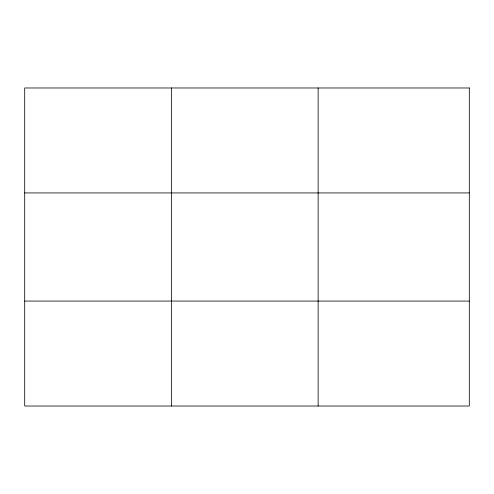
<?xml version="1.0" encoding="UTF-8"?>
<svg xmlns="http://www.w3.org/2000/svg" width="494" height="494" viewBox="0 0 494 494"><rect width="100%" height="100%" fill="white"/><g stroke="black" fill="none" stroke-linecap="round" stroke-linejoin="round"><path stroke-width="0.74" d="M171.418 406.019L171.418 87.981M318.136 406.019L318.136 87.981M24.7 192.932L469.3 192.932M24.7 301.068L469.3 301.068M469.3 87.981L469.3 406.019L24.7 406.019L24.7 87.981L469.3 87.981"/></g></svg>
